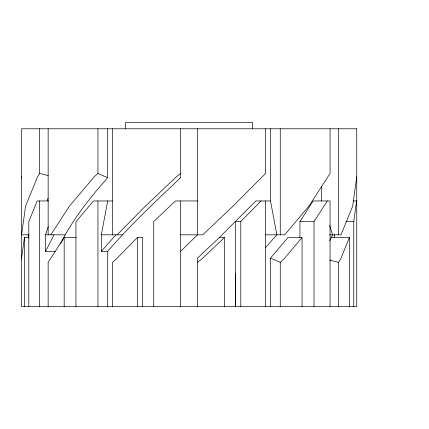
<?xml version="1.0" encoding="UTF-8"?>
<svg xmlns="http://www.w3.org/2000/svg" width="429" height="429" viewBox="0 0 429 429"><rect width="100%" height="100%" fill="white"/><g stroke="black" fill="none" stroke-linecap="round" stroke-linejoin="round"><path stroke-width="0.64" d="M235.623 306.569L235.666 273.723M299.941 237.548L299.962 221.509L313.175 200.954L330.057 200.954L330.057 306.569M334.523 237.586L334.529 234.234M21.573 234.819L25.547 206.247L37.559 176.764L39.677 173.439L39.677 128.78M21.45 259.009L24.432 237.548L29.07 237.548M356.751 176.764L352.654 206.247L341.012 234.819L329.386 234.819M353.769 306.569L353.769 221.509L356.628 200.954M180.636 128.78L180.636 177.67C155.518 201.394 130.282 225.134 107.69 251.33L101.351 251.33L101.341 234.819L107.69 200.954M55.266 251.421L45.56 251.421L45.56 234.819L48.209 226.668M330.925 237.312L349.485 237.312L340.642 259.009L338.524 262.334L338.524 306.569M45.56 251.421L54.027 234.819M60.489 243.715C72.657 219.401 89.827 198.005 107.69 177.67L107.69 128.78M329.617 240.717L332.641 234.819L329.585 225.413M50.847 234.819L69.369 206.247L94.278 176.764L97.946 173.439L97.946 128.78M76.233 237.548L64.173 237.548L48.145 262.334L48.145 306.569M314.028 306.569L314.028 221.509L327.354 200.954M270.511 306.569L270.511 258.102L287.988 237.548L302.059 237.548L283.923 259.009L280.26 262.334L280.26 306.569M101.351 251.33L115.921 234.819M265.31 247.828L276.861 234.819L270.511 200.954L270.511 128.78M117.165 234.819L145.275 206.242L176.405 176.759L180.636 173.439M142.578 306.569L142.535 237.548L137.382 237.548L116.195 259.084L112.537 262.334L112.537 306.569M240.814 306.569L240.814 221.509L261.036 200.954M197.565 306.569L197.565 258.102L219.31 237.548L255.85 200.954L270.511 200.954M180.636 251.33L197.565 234.819L197.565 128.78M224.458 306.569L224.458 237.548L201.802 259.009L197.565 262.334M48.547 200.954L37.194 200.954L28.818 221.509L28.818 306.569M112.35 200.954L93.511 200.954L75.938 221.755L75.938 306.569M197.565 200.954L175.44 200.954L153.738 221.509L153.738 306.569M353.287 200.954L356.751 200.954M240.814 221.509L235.666 221.509L235.666 306.569M299.962 221.509L314.028 221.509M345.817 221.509L353.769 221.509M21.45 234.819L28.92 234.819M45.56 234.819L65.026 234.819M101.341 234.819L122.362 234.819M180.636 234.819L202.756 234.819L232.926 206.247L265.594 173.439L265.594 128.78M265.53 234.819L284.69 234.819L308.832 206.247L330.057 173.439L330.057 128.78M219.31 237.548L224.458 237.548M39.677 173.439L48.118 175.558M329.434 260.054L338.524 262.334M97.946 173.439L107.69 177.67M270.511 258.102L280.26 262.334M21.45 176.764L21.632 178.078M349.485 237.312L349.485 306.569M338.524 128.78L338.524 234.819M321.643 186.25L321.643 200.954M302.059 237.548L302.059 306.569M280.26 128.78L280.26 234.819M265.594 200.954L265.594 306.569M252.595 128.78L252.595 122.431L125.606 122.431L125.606 128.78M180.636 200.954L180.636 306.569M137.382 237.548L137.382 306.569M112.537 128.78L112.537 234.819M107.69 251.33L107.69 306.569M97.946 200.954L97.946 306.569M64.173 237.548L64.173 306.569M48.145 128.78L48.145 234.819M39.677 200.954L39.677 306.569M28.244 234.819L28.244 238.138M24.432 237.548L24.432 306.569M47.201 200.788A265.76 176.523 -13.8 0 1 48.032 198.225M356.751 128.78L21.45 128.78L21.45 306.569L356.751 306.569L356.751 128.78"/></g></svg>
